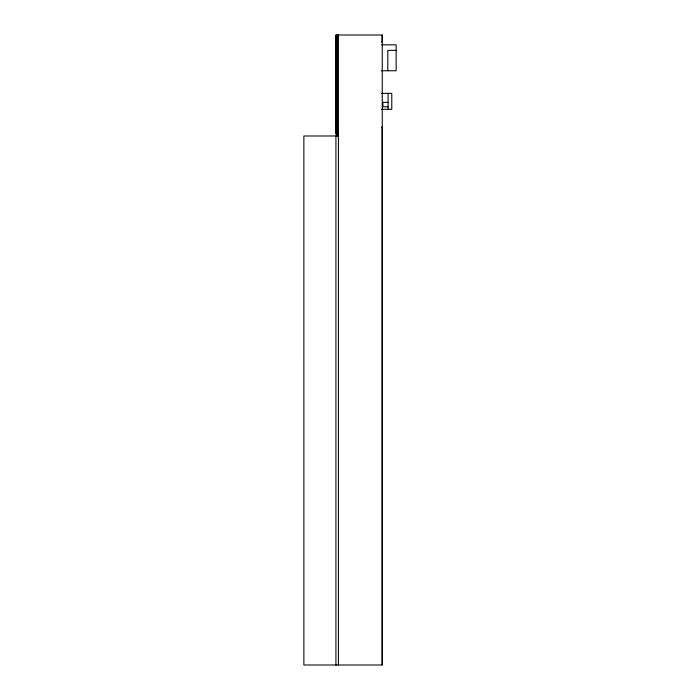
<?xml version="1.0" encoding="UTF-8"?>
<svg xmlns="http://www.w3.org/2000/svg" width="700" height="700" viewBox="0 0 700 700"><rect width="100%" height="100%" fill="white"/><g stroke="black" fill="none" stroke-linecap="round" stroke-linejoin="round"><path stroke-width="1.05" d="M338.415 35.28L337.496 35.28L337.496 133.857L338.415 133.857M381.684 41.947L382.244 41.947M381.684 44.817L396.139 44.817L396.139 70.761L381.439 70.761M396.139 50.383L387.8 50.383L387.8 70.761M381.421 93.371L391.781 93.371L391.781 109.305L381.588 109.305M388.08 102.358L382.891 102.358L382.891 106.803L388.08 106.803M381.684 127.181L382.244 127.181M338.415 134.129L335.921 134.129L335.921 35L382.244 35L382.244 665L303.887 665L303.861 135.984L338.415 135.984M335.921 136.264L336.473 136.264M335.921 664.72L336.473 664.72M388.08 93.371L388.08 109.305M382.148 35L382.148 41.947M382.148 127.181L382.148 665M338.415 35L338.415 665M337.033 134.085L337.033 136.028M336.289 35.28L336.289 133.298M335.921 135.984L335.921 665M336.656 35.28L335.729 35.28L335.729 133.298L336.656 133.298L336.656 35.28"/></g></svg>
